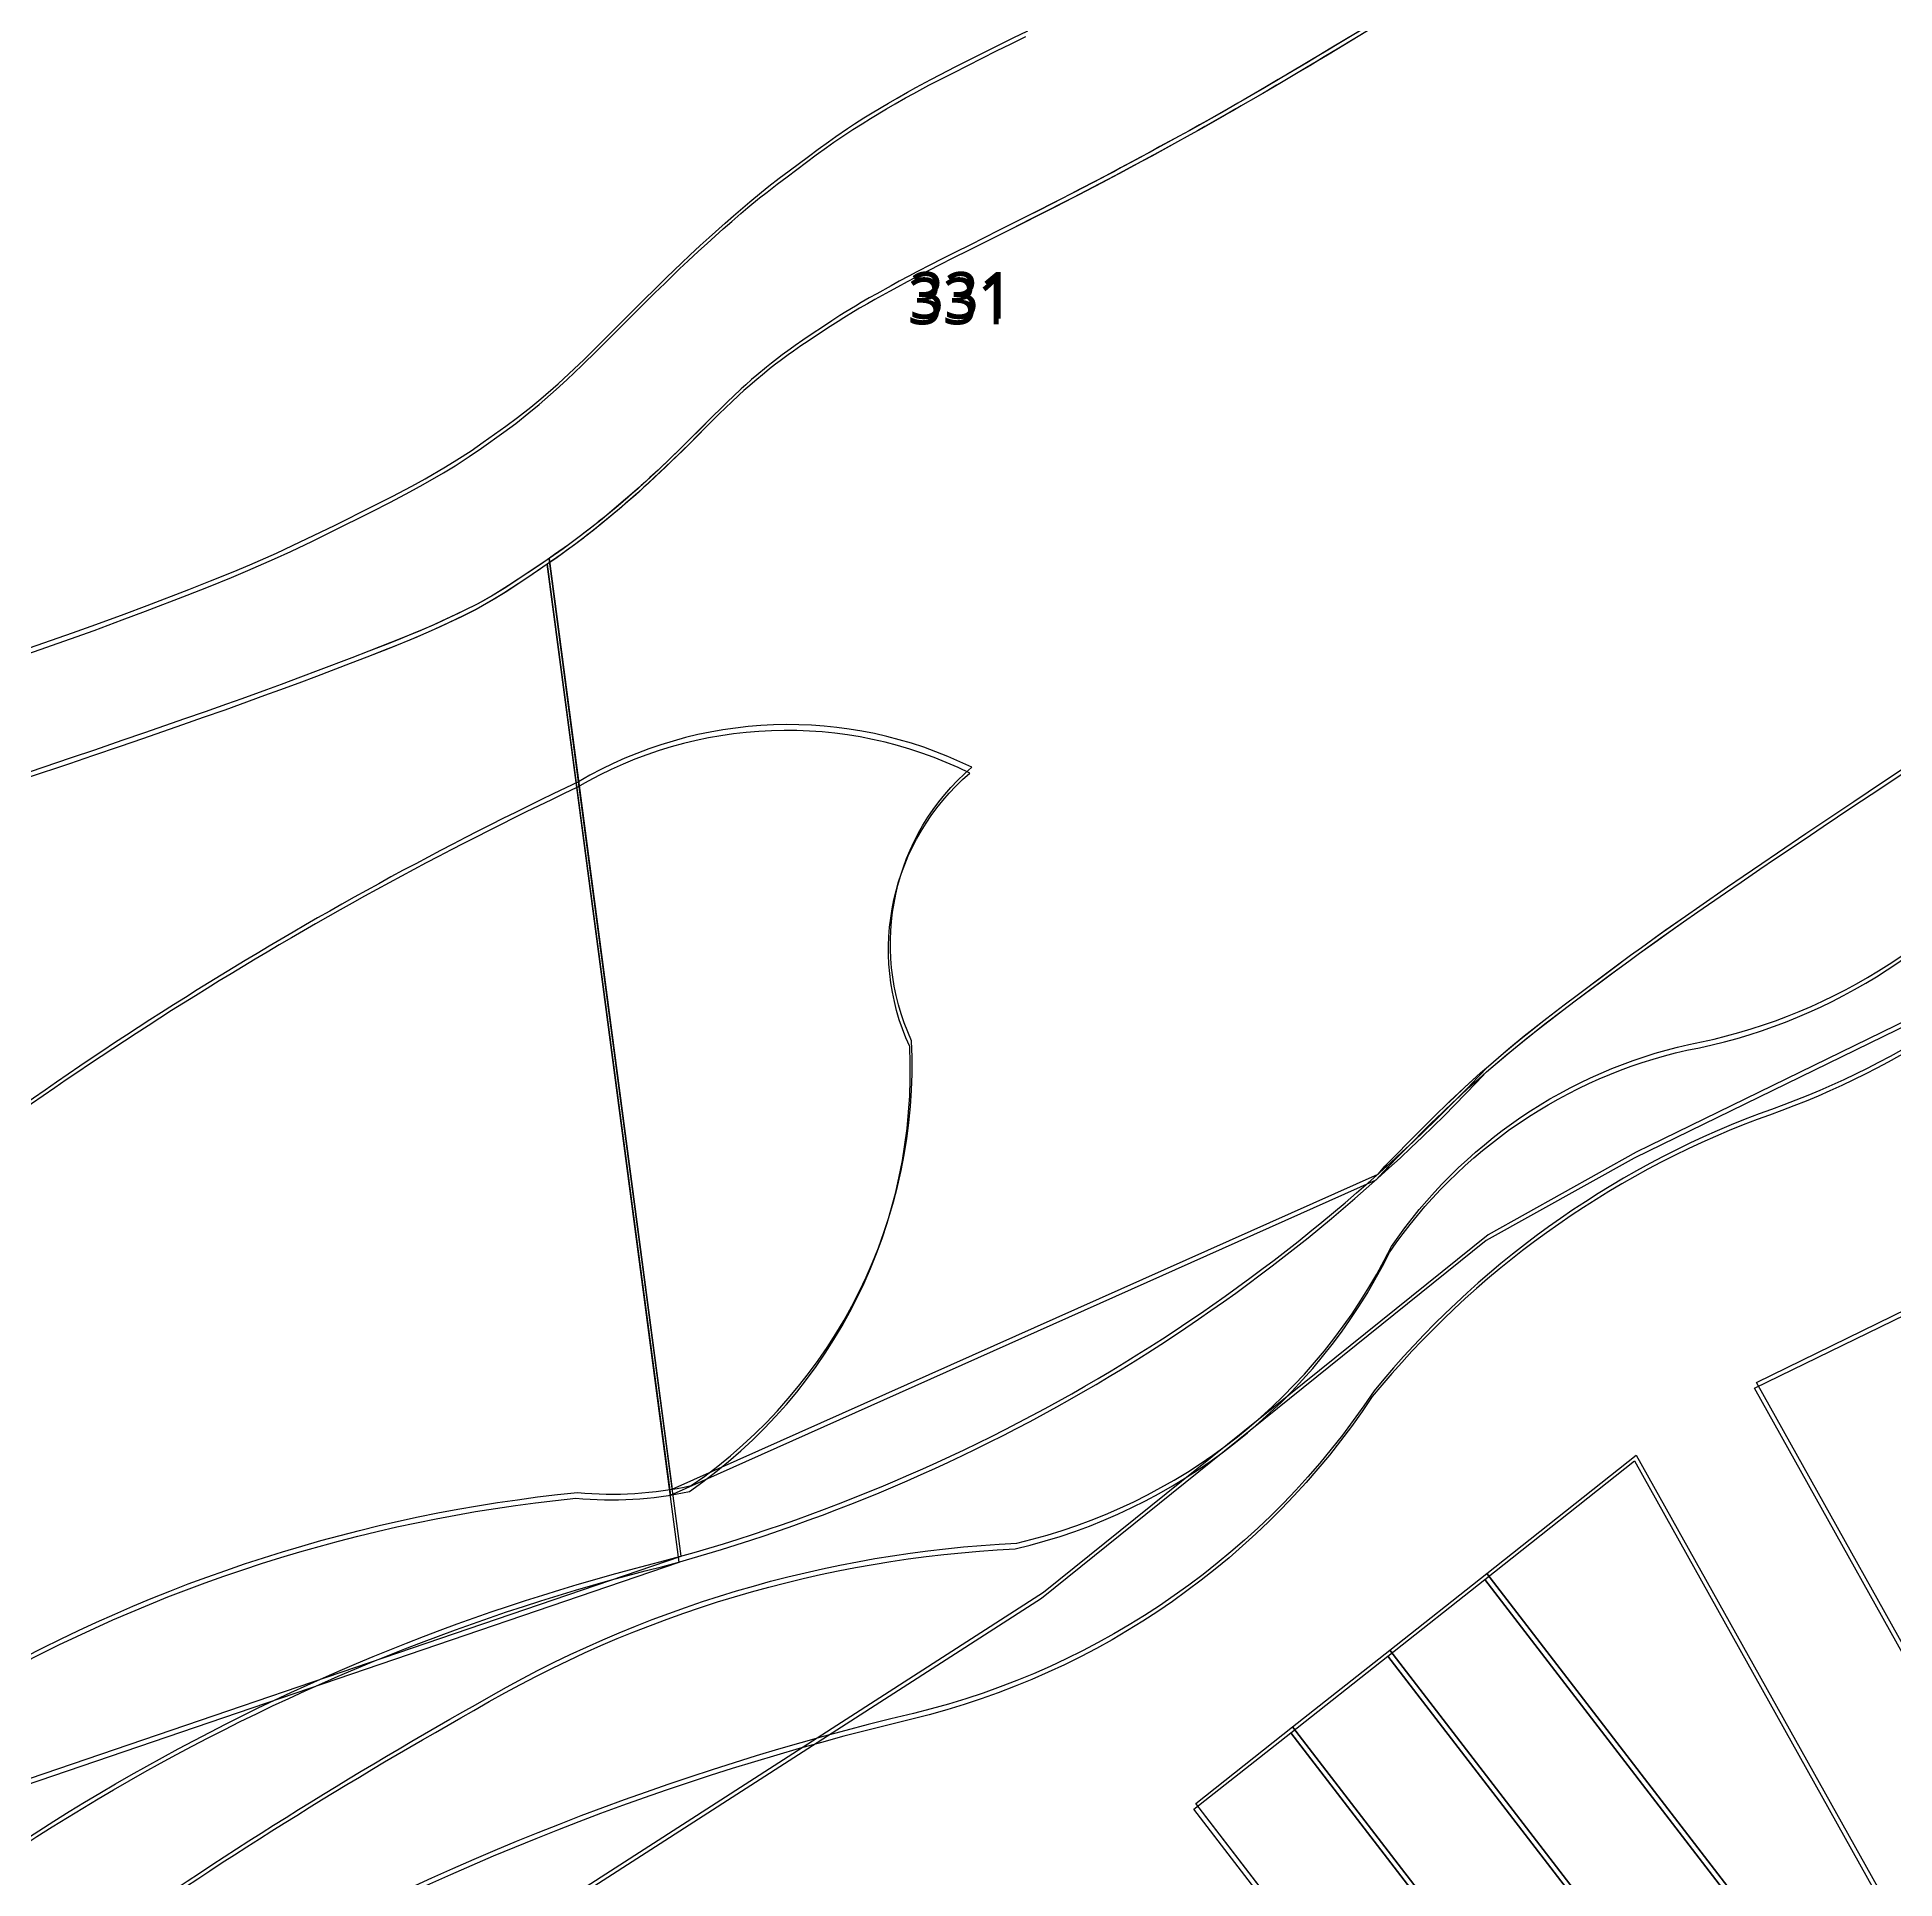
# Model space of a CAD drawing. Header units: metres. Extents: x -1097 to 1588, y -185 to 884.
# Drawn here: x 1215.1 to 1365.4, y 529.1 to 678.1 of the extents above; entities that cross this region are included whole.
import ezdxf

# ---------------------------------------------------------------- set-up
doc = ezdxf.new("R2010")
doc.units = ezdxf.units.M
for name, color, linetype in [('TERRENO', 188, 'Continuous'), ('TEXTO', 7, 'Continuous'), ('VISTA LEJOS', 7, 'Continuous')]:
    doc.layers.add(name, color=color, linetype=linetype)

msp = doc.modelspace()

# ---------------------------------------------------------------- linework, layer by layer
at = {"layer": 'TERRENO'}
for points in [[(819.42, 306.08, 0.154146), (865.2, 354.78, -0.264746), (939.19, 409.4, 0.126184), (1009.14, 440.83, 0.023351), (1019.7, 446.19, -0.201499), (1077.44, 445.72, 0.274025), (1160, 467.77, -0.097633), (1218.3, 522.43, -0.025758), (1250.44, 542.74, -0.121791), (1294.23, 555.82, 0.223923), (1324.52, 579.81, -0.189715), (1348.57, 596.17, 0.18602), (1376.09, 613.18, -0.224698), (1469.12, 654.69, 0.185508), (1499.57, 666.61, -0.210652), (1535.21, 677.62)], [(1382.23, 608.66, -0.123504), (1354.26, 590.57, 0.131502), (1323.12, 568.14, -0.188932), (1285.87, 542.04, 0.140743), (1182.73, 483.93, -0.023934), (1147.6, 451.62, -0.172337), (1062.84, 434.74, 0.171156), (940.6, 391.64, -0.066047), (912.92, 375.38, -0.066047)]]:
    msp.add_lwpolyline(points, format="xyb", dxfattribs=at)
msp.add_lwpolyline([(1214.37, 628.25), (1217.82, 629.46), (1219.73, 630.14), (1222.01, 630.98), (1223.89, 631.69), (1227.26, 632.98), (1229, 633.67), (1230.84, 634.41), (1232.18, 634.98), (1234.34, 635.93), (1235.64, 636.53), (1237.4, 637.36), (1239.02, 638.16), (1242.13, 639.71), (1243.7, 640.51), (1245.28, 641.35), (1246.36, 641.94), (1248, 642.89), (1248.93, 643.46), (1250.08, 644.21), (1251.07, 644.89), (1252.88, 646.18), (1253.84, 646.89), (1254.91, 647.73), (1255.73, 648.41), (1257.11, 649.62), (1257.98, 650.42), (1259.22, 651.6), (1260.41, 652.77), (1262.74, 655.1), (1263.91, 656.27), (1265.1, 657.44), (1265.89, 658.21), (1267.1, 659.38), (1267.78, 660.03), (1268.62, 660.81), (1269.33, 661.45), (1270.63, 662.62), (1271.31, 663.22), (1272.06, 663.87), (1272.62, 664.35), (1273.57, 665.13), (1274.17, 665.6), (1275, 666.25), (1275.8, 666.85), (1277.36, 668.02), (1278.15, 668.61), (1278.99, 669.22), (1279.58, 669.63), (1280.53, 670.28), (1281.1, 670.66), (1281.85, 671.13), (1282.53, 671.55), (1283.83, 672.33), (1284.54, 672.74), (1285.37, 673.22), (1286.05, 673.59), (1287.26, 674.24), (1288.06, 674.66), (1289.24, 675.26), (1290.41, 675.85), (1292.74, 677.02), (1293.92, 677.6), (1295.1, 678.19)], dxfattribs=at)
at = {"layer": 'TEXTO', "color": 141}
for points in [[(1322.74, 678.64), (1319.63, 676.77), (1317.67, 675.59), (1315.65, 674.4), (1314.26, 673.58), (1312.1, 672.33), (1310.85, 671.62), (1309.27, 670.72), (1308.15, 670.1), (1307.36, 669.66), (1305.28, 668.52), (1303.89, 667.77), (1302.31, 666.92), (1301.06, 666.26), (1298.9, 665.13), (1297.51, 664.42), (1295.49, 663.4), (1293.92, 662.61), (1292.74, 662.02), (1290.41, 660.85), (1289.24, 660.27), (1288.08, 659.68), (1287.3, 659.28), (1286.13, 658.67), (1285.49, 658.33), (1284.71, 657.92), (1284.06, 657.56), (1282.89, 656.91), (1282.29, 656.57), (1281.64, 656.2), (1281.17, 655.91), (1280.39, 655.44), (1279.91, 655.14), (1279.27, 654.72), (1278.66, 654.33), (1277.49, 653.55), (1276.9, 653.15), (1276.3, 652.73), (1275.88, 652.43), (1275.23, 651.96), (1274.86, 651.68), (1274.38, 651.3), (1273.97, 650.96), (1273.19, 650.31), (1272.77, 649.96), (1272.3, 649.54), (1271.92, 649.2), (1271.27, 648.59), (1270.86, 648.2), (1270.25, 647.6), (1269.66, 647.02), (1268.11, 645.46), (1267.12, 644.49), (1265.91, 643.31), (1264.56, 642.04), (1263.71, 641.26), (1262.92, 640.57), (1262.23, 639.98), (1260.67, 638.68), (1259.63, 637.85), (1258.82, 637.23), (1257.52, 636.28), (1256.38, 635.49), (1266.35, 560.17), (1323.44, 585.68), (1324, 586.31), (1325.03, 587.37), (1325.8, 588.16), (1327.87, 590.23), (1329.25, 591.57), (1330.79, 593.02), (1331.73, 593.86), (1332.37, 594.42), (1333.99, 595.8), (1335.27, 596.86), (1337.09, 598.3), (1338.5, 599.37), (1339.54, 600.16), (1342.31, 602.23), (1343.87, 603.38), (1344.74, 604.02), (1346.66, 605.4), (1348.3, 606.55), (1349.46, 607.36), (1351.7, 608.91), (1352.96, 609.78), (1354.47, 610.81), (1355.75, 611.68), (1358.05, 613.23), (1359.59, 614.27), (1361.92, 615.83), (1364.25, 617.38), (1368.91, 620.49)], [(546.73, 308.93), (1267.07, 554.76), (1258.78, 617.42), (1256.38, 635.49), (1255.6, 634.95), (1254.66, 634.32), (1253.11, 633.29), (1252, 632.6), (1250.63, 631.83), (1249.46, 631.24), (1247.3, 630.23), (1245.83, 629.59), (1243.6, 628.68), (1241.8, 627.98), (1240.44, 627.45), (1237.72, 626.42), (1236.29, 625.88), (1234.72, 625.29), (1233.53, 624.86), (1231.54, 624.14), (1230.3, 623.69), (1228.56, 623.08), (1226.9, 622.5), (1223.66, 621.37), (1221.84, 620.75), (1219.62, 619.99), (1217.74, 619.35), (1214.33, 618.2)]]:
    msp.add_lwpolyline(points, dxfattribs=at)
at = {"layer": 'VISTA LEJOS'}
for points in [[(820.42, 306.65, 0.15149), (865.2, 354.78, -0.264746), (939.19, 409.4, 0.126184), (1009.14, 440.83, 0.023351), (1019.7, 446.19, -0.201499), (1077.44, 445.72, 0.274025), (1160, 467.77, -0.097633), (1218.3, 522.43, -0.025758), (1250.44, 542.74, -0.121791), (1294.23, 555.82, 0.223923), (1324.52, 579.81, -0.189715), (1348.57, 596.17, 0.18602), (1376.09, 613.18, -0.224698), (1469.12, 654.69, 0.185508), (1499.57, 666.61, -0.210652), (1535.21, 677.62)], [(820.57, 307.12, 0.15149), (865.35, 355.25, -0.264746), (939.34, 409.87, 0.126184), (1009.29, 441.3, 0.023351), (1019.85, 446.66, -0.201499), (1077.59, 446.19, 0.274025), (1160.15, 468.24, -0.097633), (1218.45, 522.89, -0.025758), (1250.59, 543.21, -0.121791), (1294.38, 556.29, 0.223923), (1324.67, 580.28, -0.189715), (1348.73, 596.64, 0.18602), (1376.24, 613.65, -0.224698), (1469.27, 655.16, 0.185508), (1499.72, 667.08, -0.210652), (1535.36, 678.09)], [(1258.93, 617.89, 0.060059), (1197.62, 579.32, -0.066724), (1169.75, 551.72, -0.068862), (1141.81, 541.8, 0.309058), (1117.12, 508.88, 0.360792), (1171.57, 510.64, -0.212162), (1258.85, 560.39, 0.078018), (1268.04, 560.94, 0.25934), (1285.86, 596.93, -0.334965), (1290.72, 619.06, 0.2527), (1258.93, 617.89)], [(1258.78, 617.42, 0.060059), (1197.47, 578.85, -0.066724), (1169.59, 551.25, -0.068862), (1141.66, 541.33, 0.309058), (1116.97, 508.41, 0.360792), (1171.42, 510.17, -0.212162), (1258.7, 559.92, 0.078018), (1267.89, 560.47, 0.25934), (1285.71, 596.46, -0.334965), (1290.57, 618.59, 0.2527), (1258.78, 617.42)], [(1258.78, 617.42, 0.060059), (1197.47, 578.85, -0.066724), (1169.59, 551.25, -0.068862), (1141.66, 541.33, 0.309058), (1116.97, 508.41, 0.360792), (1171.42, 510.17, -0.212162), (1258.7, 559.92, 0.078018), (1267.89, 560.47, 0.25934), (1285.71, 596.46, -0.334965), (1290.57, 618.59, 0.2527), (1258.78, 617.42)], [(1382.23, 608.66, -0.123504), (1354.26, 590.57, 0.131502), (1323.12, 568.14, -0.188932), (1285.87, 542.04, 0.140743), (1182.73, 483.93, -0.023934), (1147.6, 451.62, -0.172337), (1062.84, 434.74, 0.122933), (972.63, 412.39, 0.109252)], [(1382.38, 609.13, -0.123504), (1354.41, 591.03, 0.131502), (1323.27, 568.61, -0.188932), (1286.02, 542.51, 0.140743), (1182.88, 484.4, -0.023934), (1147.75, 452.09, -0.172337), (1062.99, 435.21, 0.122933), (972.78, 412.86, 0.109252)], [(806.66, 405.54, -0.086025), (882.18, 436.88), (882.18, 436.88, -0.010546), (931, 444.01, 0.133734), (1015.35, 471.16, -0.227003), (1093.46, 481.84, 0.277088), (1185.72, 508.68, -0.137988), (1265.74, 554.4, 0.139508), (1332.37, 594.42)], [(806.66, 405.54, -0.086025), (882.18, 436.88), (882.18, 436.88, -0.010546), (931, 444.01, 0.133734), (1015.35, 471.16, -0.227003), (1093.46, 481.84, 0.277088), (1185.72, 508.68, -0.137988), (1265.74, 554.4, 0.139508), (1332.37, 594.42)], [(806.81, 406.01, -0.086025), (882.33, 437.35), (882.33, 437.35, -0.010546), (931.15, 444.48, 0.133734), (1015.5, 471.63, -0.227003), (1093.61, 482.31, 0.277088), (1185.87, 509.15, -0.137988), (1265.89, 554.87, 0.139508), (1332.52, 594.89)]]:
    msp.add_lwpolyline(points, format="xyb", dxfattribs=at)
for points in [[(1322.74, 678.64), (1320.41, 677.24), (1319.24, 676.54), (1318.06, 675.83), (1317.26, 675.36), (1316.05, 674.64), (1315.37, 674.24), (1314.54, 673.75), (1313.83, 673.33), (1312.53, 672.58), (1311.85, 672.19), (1311.1, 671.76), (1310.53, 671.44), (1309.58, 670.9), (1308.99, 670.57), (1308.15, 670.1), (1307.36, 669.66), (1305.8, 668.81), (1305, 668.37), (1304.17, 667.92), (1303.57, 667.6), (1302.62, 667.09), (1302.06, 666.78), (1301.31, 666.39), (1300.63, 666.03), (1299.33, 665.36), (1298.62, 664.99), (1297.78, 664.56), (1297.1, 664.22), (1295.89, 663.6), (1295.1, 663.2), (1293.92, 662.61), (1292.74, 662.02), (1290.41, 660.85), (1289.24, 660.27), (1288.08, 659.68), (1287.3, 659.28), (1286.13, 658.67), (1285.49, 658.33), (1284.71, 657.92), (1284.06, 657.56), (1282.89, 656.91), (1282.29, 656.57), (1281.64, 656.2), (1281.17, 655.91), (1280.39, 655.44), (1279.91, 655.14), (1279.27, 654.72), (1278.66, 654.33), (1277.49, 653.55), (1276.9, 653.15), (1276.3, 652.73), (1275.88, 652.43), (1275.23, 651.96), (1274.86, 651.68), (1274.38, 651.3), (1273.97, 650.96), (1273.19, 650.31), (1272.77, 649.96), (1272.3, 649.54), (1271.92, 649.2), (1271.27, 648.59), (1270.86, 648.2), (1270.25, 647.6), (1269.66, 647.02), (1268.49, 645.85), (1267.91, 645.27), (1267.32, 644.68), (1266.92, 644.29), (1266.31, 643.7), (1265.97, 643.37), (1265.56, 642.97), (1265.2, 642.64), (1264.55, 642.03), (1264.21, 641.72), (1263.84, 641.38), (1263.55, 641.12), (1263.08, 640.71), (1262.78, 640.45), (1262.36, 640.09), (1261.97, 639.76), (1261.19, 639.11), (1260.79, 638.78), (1260.37, 638.44), (1260.07, 638.2), (1259.6, 637.83), (1259.32, 637.61), (1258.94, 637.33), (1258.6, 637.07), (1257.95, 636.6), (1257.6, 636.34), (1257.18, 636.04), (1256.84, 635.8), (1256.23, 635.39), (1255.84, 635.12), (1255.25, 634.72), (1254.66, 634.32), (1253.49, 633.55), (1252.88, 633.15), (1252.22, 632.74), (1251.73, 632.45), (1250.91, 631.99), (1250.4, 631.71), (1249.69, 631.36), (1249.02, 631.04), (1247.73, 630.43), (1247, 630.1), (1246.13, 629.72), (1245.39, 629.41), (1244.05, 628.86), (1243.15, 628.5), (1241.8, 627.98), (1240.44, 627.45), (1237.72, 626.42), (1236.29, 625.88), (1234.72, 625.29), (1233.53, 624.86), (1231.54, 624.14), (1230.3, 623.69), (1228.56, 623.08), (1226.9, 622.5), (1223.66, 621.37), (1221.84, 620.75), (1219.62, 619.99), (1217.74, 619.35), (1214.33, 618.2)], [(1322.74, 678.64), (1320.41, 677.24), (1319.24, 676.54), (1318.06, 675.83), (1317.26, 675.36), (1316.05, 674.64), (1315.37, 674.24), (1314.54, 673.75), (1313.83, 673.33), (1312.53, 672.58), (1311.85, 672.19), (1311.1, 671.76), (1310.53, 671.44), (1309.58, 670.9), (1308.99, 670.57), (1308.15, 670.1), (1307.36, 669.66), (1305.8, 668.81), (1305, 668.37), (1304.17, 667.92), (1303.57, 667.6), (1302.62, 667.09), (1302.06, 666.78), (1301.31, 666.39), (1300.63, 666.03), (1299.33, 665.36), (1298.62, 664.99), (1297.78, 664.56), (1297.1, 664.22), (1295.89, 663.6), (1295.1, 663.2), (1293.92, 662.61), (1292.74, 662.02), (1290.41, 660.85), (1289.24, 660.27), (1288.08, 659.68), (1287.3, 659.28), (1286.13, 658.67), (1285.49, 658.33), (1284.71, 657.92), (1284.06, 657.56), (1282.89, 656.91), (1282.29, 656.57), (1281.64, 656.2), (1281.17, 655.91), (1280.39, 655.44), (1279.91, 655.14), (1279.27, 654.72), (1278.66, 654.33), (1277.49, 653.55), (1276.9, 653.15), (1276.3, 652.73), (1275.88, 652.43), (1275.23, 651.96), (1274.86, 651.68), (1274.38, 651.3), (1273.97, 650.96), (1273.19, 650.31), (1272.77, 649.96), (1272.3, 649.54), (1271.92, 649.2), (1271.27, 648.59), (1270.86, 648.2), (1270.25, 647.6), (1269.66, 647.02), (1268.49, 645.85), (1267.91, 645.27), (1267.32, 644.68), (1266.92, 644.29), (1266.31, 643.7), (1265.97, 643.37), (1265.56, 642.97), (1265.2, 642.64), (1264.55, 642.03), (1264.21, 641.72), (1263.84, 641.38), (1263.55, 641.12), (1263.08, 640.71), (1262.78, 640.45), (1262.36, 640.09), (1261.97, 639.76), (1261.19, 639.11), (1260.79, 638.78), (1260.37, 638.44), (1260.07, 638.2), (1259.6, 637.83), (1259.32, 637.61), (1258.94, 637.33), (1258.6, 637.07), (1257.95, 636.6), (1257.6, 636.34), (1257.18, 636.04), (1256.84, 635.8), (1256.23, 635.39), (1255.84, 635.12), (1255.25, 634.72), (1254.66, 634.32), (1253.49, 633.55), (1252.88, 633.15), (1252.22, 632.74), (1251.73, 632.45), (1250.91, 631.99), (1250.4, 631.71), (1249.69, 631.36), (1249.02, 631.04), (1247.73, 630.43), (1247, 630.1), (1246.13, 629.72), (1245.39, 629.41), (1244.05, 628.86), (1243.15, 628.5), (1241.8, 627.98), (1240.44, 627.45), (1237.72, 626.42), (1236.29, 625.88), (1234.72, 625.29), (1233.53, 624.86), (1231.54, 624.14), (1230.3, 623.69), (1228.56, 623.08), (1226.9, 622.5), (1223.66, 621.37), (1221.84, 620.75), (1219.62, 619.99), (1217.74, 619.35), (1214.33, 618.2)], [(1214.37, 628.25), (1217.82, 629.46), (1219.73, 630.14), (1222.01, 630.98), (1223.89, 631.69), (1227.26, 632.98), (1229, 633.67), (1230.84, 634.41), (1232.18, 634.98), (1234.34, 635.93), (1235.64, 636.53), (1237.4, 637.36), (1239.02, 638.16), (1242.13, 639.71), (1243.7, 640.51), (1245.28, 641.35), (1246.36, 641.94), (1248, 642.89), (1248.93, 643.46), (1250.08, 644.21), (1251.07, 644.89), (1252.88, 646.18), (1253.84, 646.89), (1254.91, 647.73), (1255.73, 648.41), (1257.11, 649.62), (1257.98, 650.42), (1259.22, 651.6), (1260.41, 652.77), (1262.74, 655.1), (1263.91, 656.27), (1265.1, 657.44), (1265.89, 658.21), (1267.1, 659.38), (1267.78, 660.03), (1268.62, 660.81), (1269.33, 661.45), (1270.63, 662.62), (1271.31, 663.22), (1272.06, 663.87), (1272.62, 664.35), (1273.57, 665.13), (1274.17, 665.6), (1275, 666.25), (1275.8, 666.85), (1277.36, 668.02), (1278.15, 668.61), (1278.99, 669.22), (1279.58, 669.63), (1280.53, 670.28), (1281.1, 670.66), (1281.85, 671.13), (1282.53, 671.55), (1283.83, 672.33), (1284.54, 672.74), (1285.37, 673.22), (1286.05, 673.59), (1287.26, 674.24), (1288.06, 674.66), (1289.24, 675.26), (1290.41, 675.85), (1292.74, 677.02), (1293.92, 677.6), (1295.1, 678.19)], [(1322.9, 679.11), (1320.56, 677.71), (1319.39, 677), (1318.21, 676.3), (1317.41, 675.82), (1316.2, 675.11), (1315.52, 674.71), (1314.69, 674.22), (1313.98, 673.8), (1312.68, 673.05), (1312, 672.66), (1311.25, 672.23), (1310.68, 671.91), (1309.73, 671.37), (1309.14, 671.04), (1308.3, 670.57), (1307.51, 670.13), (1305.95, 669.28), (1305.15, 668.84), (1304.32, 668.39), (1303.72, 668.07), (1302.77, 667.56), (1302.21, 667.25), (1301.46, 666.86), (1300.78, 666.5), (1299.48, 665.83), (1298.77, 665.46), (1297.93, 665.03), (1297.25, 664.68), (1296.04, 664.07), (1295.25, 663.67), (1294.07, 663.08), (1292.89, 662.49), (1290.56, 661.32), (1289.4, 660.74), (1288.23, 660.15), (1287.45, 659.75), (1286.29, 659.14), (1285.64, 658.8), (1284.86, 658.39), (1284.21, 658.03), (1283.05, 657.38), (1282.44, 657.04), (1281.79, 656.67), (1281.32, 656.38), (1280.54, 655.91), (1280.06, 655.61), (1279.42, 655.19), (1278.81, 654.79), (1277.65, 654.02), (1277.05, 653.62), (1276.45, 653.2), (1276.03, 652.9), (1275.38, 652.43), (1275.01, 652.15), (1274.53, 651.77), (1274.12, 651.43), (1273.34, 650.78), (1272.92, 650.43), (1272.45, 650.01), (1272.07, 649.67), (1271.42, 649.06), (1271.01, 648.67), (1270.4, 648.07), (1269.81, 647.49), (1268.64, 646.32), (1268.06, 645.74), (1267.47, 645.15), (1267.07, 644.76), (1266.47, 644.17), (1266.12, 643.84), (1265.71, 643.44), (1265.35, 643.11), (1264.7, 642.5), (1264.36, 642.19), (1263.99, 641.85), (1263.71, 641.59), (1263.23, 641.18), (1262.93, 640.92), (1262.52, 640.56), (1262.12, 640.23), (1261.34, 639.58), (1260.94, 639.25), (1260.52, 638.91), (1260.23, 638.67), (1259.75, 638.3), (1259.47, 638.08), (1259.09, 637.8), (1258.75, 637.54), (1258.1, 637.07), (1257.75, 636.81), (1257.33, 636.51), (1256.99, 636.27), (1256.39, 635.86), (1255.99, 635.58), (1255.4, 635.19), (1254.81, 634.79), (1253.64, 634.02), (1253.03, 633.62), (1252.37, 633.21), (1251.88, 632.92), (1251.06, 632.46), (1250.55, 632.18), (1249.84, 631.83), (1249.18, 631.51), (1247.88, 630.9), (1247.15, 630.57), (1246.28, 630.19), (1245.54, 629.88), (1244.2, 629.33), (1243.3, 628.97), (1241.95, 628.45), (1240.59, 627.92), (1237.87, 626.89), (1236.44, 626.35), (1234.87, 625.76), (1233.68, 625.33), (1231.69, 624.61), (1230.45, 624.16), (1228.71, 623.55), (1227.05, 622.97), (1223.81, 621.84), (1221.99, 621.22), (1219.77, 620.46), (1217.89, 619.82), (1214.48, 618.67)], [(1214.52, 628.72), (1217.98, 629.93), (1219.89, 630.61), (1222.16, 631.45), (1224.04, 632.16), (1227.41, 633.45), (1229.15, 634.14), (1230.99, 634.88), (1232.33, 635.45), (1234.49, 636.4), (1235.79, 637), (1237.55, 637.83), (1239.17, 638.63), (1242.28, 640.18), (1243.85, 640.98), (1245.43, 641.82), (1246.51, 642.41), (1248.15, 643.36), (1249.08, 643.93), (1250.23, 644.68), (1251.22, 645.36), (1253.03, 646.65), (1253.99, 647.36), (1255.06, 648.2), (1255.88, 648.88), (1257.26, 650.09), (1258.13, 650.89), (1259.37, 652.07), (1260.56, 653.24), (1262.89, 655.57), (1264.07, 656.74), (1265.25, 657.91), (1266.04, 658.68), (1267.25, 659.85), (1267.93, 660.5), (1268.77, 661.27), (1269.48, 661.92), (1270.78, 663.09), (1271.46, 663.69), (1272.21, 664.34), (1272.77, 664.82), (1273.72, 665.6), (1274.32, 666.07), (1275.15, 666.72), (1275.95, 667.32), (1277.51, 668.49), (1278.3, 669.08), (1279.14, 669.68), (1279.73, 670.1), (1280.68, 670.75), (1281.25, 671.12), (1282, 671.6), (1282.68, 672.02), (1283.98, 672.8), (1284.69, 673.21), (1285.52, 673.69), (1286.2, 674.06), (1287.41, 674.71), (1288.21, 675.13), (1289.39, 675.73), (1290.56, 676.32), (1292.89, 677.49), (1294.07, 678.07), (1295.25, 678.66)], [(1322.74, 678.64), (1319.63, 676.77), (1317.67, 675.59), (1315.65, 674.4), (1314.26, 673.58), (1312.1, 672.33), (1310.85, 671.62), (1309.27, 670.72), (1308.15, 670.1), (1307.36, 669.66), (1305.28, 668.52), (1303.89, 667.77), (1302.31, 666.92), (1301.06, 666.26), (1298.9, 665.13), (1297.51, 664.42), (1295.49, 663.4), (1293.92, 662.61), (1292.74, 662.02), (1290.41, 660.85), (1289.24, 660.27), (1288.08, 659.68), (1287.3, 659.28), (1286.13, 658.67), (1285.49, 658.33), (1284.71, 657.92), (1284.06, 657.56), (1282.89, 656.91), (1282.29, 656.57), (1281.64, 656.2), (1281.17, 655.91), (1280.39, 655.44), (1279.91, 655.14), (1279.27, 654.72), (1278.66, 654.33), (1277.49, 653.55), (1276.9, 653.15), (1276.3, 652.73), (1275.88, 652.43), (1275.23, 651.96), (1274.86, 651.68), (1274.38, 651.3), (1273.97, 650.96), (1273.19, 650.31), (1272.77, 649.96), (1272.3, 649.54), (1271.92, 649.2), (1271.27, 648.59), (1270.86, 648.2), (1270.25, 647.6), (1269.66, 647.02), (1268.11, 645.46), (1267.12, 644.49), (1265.91, 643.31), (1264.56, 642.04), (1263.71, 641.26), (1262.92, 640.57), (1262.23, 639.98), (1260.67, 638.68), (1259.63, 637.85), (1258.82, 637.23), (1257.52, 636.28), (1256.38, 635.49), (1266.35, 560.17), (1323.44, 585.68), (1324, 586.31), (1325.03, 587.37), (1325.8, 588.16), (1327.87, 590.23), (1329.25, 591.57), (1330.79, 593.02), (1331.73, 593.86), (1332.37, 594.42), (1333.99, 595.8), (1335.27, 596.86), (1337.09, 598.3), (1338.5, 599.37), (1339.54, 600.16), (1342.31, 602.23), (1343.87, 603.38), (1344.74, 604.02), (1346.66, 605.4), (1348.3, 606.55), (1349.46, 607.36), (1351.7, 608.91), (1352.96, 609.78), (1354.47, 610.81), (1355.75, 611.68), (1358.05, 613.23), (1359.59, 614.27), (1361.92, 615.83), (1364.25, 617.38), (1368.91, 620.49)], [(1322.9, 679.11), (1319.78, 677.24), (1317.82, 676.06), (1315.8, 674.87), (1314.41, 674.05), (1312.25, 672.8), (1311, 672.08), (1309.42, 671.19), (1308.3, 670.57), (1307.51, 670.13), (1305.43, 668.99), (1304.04, 668.24), (1302.46, 667.39), (1301.21, 666.73), (1299.05, 665.6), (1297.66, 664.89), (1295.64, 663.87), (1294.07, 663.08), (1292.89, 662.49), (1290.56, 661.32), (1289.4, 660.74), (1288.23, 660.15), (1287.45, 659.75), (1286.29, 659.14), (1285.64, 658.8), (1284.86, 658.39), (1284.21, 658.03), (1283.05, 657.38), (1282.44, 657.04), (1281.79, 656.67), (1281.32, 656.38), (1280.54, 655.91), (1280.06, 655.61), (1279.42, 655.19), (1278.81, 654.79), (1277.65, 654.02), (1277.05, 653.62), (1276.45, 653.2), (1276.03, 652.9), (1275.38, 652.43), (1275.01, 652.15), (1274.53, 651.77), (1274.12, 651.43), (1273.34, 650.78), (1272.92, 650.43), (1272.45, 650.01), (1272.07, 649.67), (1271.42, 649.06), (1271.01, 648.67), (1270.4, 648.07), (1269.81, 647.49), (1268.26, 645.93), (1267.27, 644.96), (1266.06, 643.78), (1264.71, 642.51), (1263.86, 641.73), (1263.07, 641.04), (1262.38, 640.45), (1260.82, 639.15), (1259.78, 638.32), (1258.97, 637.7), (1257.67, 636.75), (1256.54, 635.96), (1266.5, 560.64), (1323.59, 586.15), (1324.15, 586.78), (1325.18, 587.84), (1325.95, 588.63), (1328.03, 590.7), (1329.4, 592.04), (1330.94, 593.48), (1331.88, 594.33), (1332.52, 594.89), (1334.14, 596.27), (1335.42, 597.32), (1337.24, 598.76), (1338.65, 599.84), (1339.69, 600.63), (1342.46, 602.7), (1344.02, 603.85), (1344.89, 604.49), (1346.81, 605.87), (1348.45, 607.02), (1349.61, 607.83), (1351.85, 609.38), (1353.11, 610.25), (1354.62, 611.28), (1355.9, 612.15), (1358.2, 613.7), (1359.74, 614.74), (1362.07, 616.29), (1364.4, 617.85), (1369.06, 620.96)], [(1529.02, 677.98), (1344.46, 587.91)], [(1528.87, 677.51), (1344.31, 587.44)], [(546.89, 309.4), (1267.22, 555.23), (1258.93, 617.89), (1256.54, 635.96), (1255.75, 635.42), (1254.81, 634.79), (1253.26, 633.76), (1252.15, 633.07), (1250.78, 632.3), (1249.61, 631.71), (1247.45, 630.7), (1245.98, 630.06), (1243.75, 629.15), (1241.95, 628.45), (1240.59, 627.92), (1237.87, 626.89), (1236.44, 626.35), (1234.87, 625.76), (1233.68, 625.33), (1231.69, 624.61), (1230.45, 624.16), (1228.71, 623.55), (1227.05, 622.97), (1223.81, 621.84), (1221.99, 621.22), (1219.77, 620.46), (1217.89, 619.82), (1214.48, 618.67)], [(546.73, 308.93), (1267.07, 554.76), (1258.78, 617.42), (1256.38, 635.49), (1255.6, 634.95), (1254.66, 634.32), (1253.11, 633.29), (1252, 632.6), (1250.63, 631.83), (1249.46, 631.24), (1247.3, 630.23), (1245.83, 629.59), (1243.6, 628.68), (1241.8, 627.98), (1240.44, 627.45), (1237.72, 626.42), (1236.29, 625.88), (1234.72, 625.29), (1233.53, 624.86), (1231.54, 624.14), (1230.3, 623.69), (1228.56, 623.08), (1226.9, 622.5), (1223.66, 621.37), (1221.84, 620.75), (1219.62, 619.99), (1217.74, 619.35), (1214.33, 618.2)], [(1323.59, 586.15), (1323.9, 586.5), (1324.41, 587.05), (1325.18, 587.84), (1325.95, 588.63), (1327.51, 590.18), (1328.3, 590.97), (1329.13, 591.78), (1329.71, 592.33), (1330.63, 593.2), (1331.17, 593.7), (1331.88, 594.33), (1332.52, 594.89), (1333.73, 595.92), (1334.39, 596.48), (1335.16, 597.11), (1335.78, 597.61), (1336.88, 598.48), (1337.59, 599.03), (1338.65, 599.84), (1339.69, 600.63), (1341.77, 602.18), (1342.85, 602.99), (1344.02, 603.85), (1344.89, 604.49), (1346.33, 605.52), (1347.22, 606.16), (1348.45, 607.02), (1349.61, 607.83), (1351.85, 609.38), (1353.11, 610.25), (1354.62, 611.28), (1355.9, 612.15), (1358.2, 613.7), (1359.74, 614.74), (1362.07, 616.29), (1364.4, 617.85), (1369.06, 620.96)], [(1323.44, 585.68), (1323.75, 586.03), (1324.26, 586.58), (1325.03, 587.37), (1325.8, 588.16), (1327.36, 589.71), (1328.15, 590.5), (1328.98, 591.31), (1329.56, 591.86), (1330.48, 592.73), (1331.02, 593.23), (1331.73, 593.86), (1332.37, 594.42), (1333.58, 595.45), (1334.24, 596.01), (1335.01, 596.64), (1335.63, 597.14), (1336.73, 598.01), (1337.44, 598.56), (1338.5, 599.37), (1339.54, 600.16), (1341.62, 601.71), (1342.7, 602.52), (1343.87, 603.38), (1344.74, 604.02), (1346.18, 605.05), (1347.07, 605.69), (1348.3, 606.55), (1349.46, 607.36), (1351.7, 608.91), (1352.96, 609.78), (1354.47, 610.81), (1355.75, 611.68), (1358.05, 613.23), (1359.59, 614.27), (1361.92, 615.83), (1364.25, 617.38), (1368.91, 620.49)], [(1323.44, 585.68), (1323.75, 586.03), (1324.26, 586.58), (1325.03, 587.37), (1325.8, 588.16), (1327.36, 589.71), (1328.15, 590.5), (1328.98, 591.31), (1329.56, 591.86), (1330.48, 592.73), (1331.02, 593.23), (1331.73, 593.86), (1332.37, 594.42), (1333.58, 595.45), (1334.24, 596.01), (1335.01, 596.64), (1335.63, 597.14), (1336.73, 598.01), (1337.44, 598.56), (1338.5, 599.37), (1339.54, 600.16), (1341.62, 601.71), (1342.7, 602.52), (1343.87, 603.38), (1344.74, 604.02), (1346.18, 605.05), (1347.07, 605.69), (1348.3, 606.55), (1349.46, 607.36), (1351.7, 608.91), (1352.96, 609.78), (1354.47, 610.81), (1355.75, 611.68), (1358.05, 613.23), (1359.59, 614.27), (1361.92, 615.83), (1364.25, 617.38), (1368.91, 620.49)], [(1344.46, 587.91), (1332.49, 581.23)], [(1344.31, 587.44), (1332.34, 580.76)], [(1332.34, 580.76), (1296.38, 551.81)], [(1332.49, 581.23), (1296.54, 552.28)], [(1354.04, 568.83), (1366.29, 574.79)], [(1354.19, 569.29), (1366.44, 575.26)], [(1371.01, 538.45), (1354.04, 568.83)], [(1371.16, 538.92), (1354.19, 569.29)], [(1332.22, 553.35), (1344.32, 562.94)], [(1332.38, 553.82), (1344.47, 563.41)], [(1344.32, 562.94), (1364.34, 527.1)], [(1344.47, 563.41), (1364.49, 527.57)], [(1324.38, 547.15), (1332.22, 553.35)], [(1324.53, 547.62), (1332.38, 553.82)], [(1356.85, 521.34), (1332.22, 553.35)], [(1332.22, 553.35), (1332.22, 553.35)], [(1332.22, 553.35), (1356.85, 521.34)], [(1357, 521.81), (1332.38, 553.82)], [(1332.38, 553.82), (1332.38, 553.82)], [(1332.38, 553.82), (1357, 521.81)], [(1296.38, 551.81), (1184.62, 479.89)], [(1296.54, 552.28), (1184.77, 480.36)], [(1316.53, 540.95), (1324.38, 547.15)], [(1316.68, 541.42), (1324.53, 547.62)], [(1348.93, 515.24), (1324.38, 547.15)], [(1324.38, 547.15), (1324.38, 547.15)], [(1324.38, 547.15), (1348.93, 515.24)], [(1349.08, 515.71), (1324.53, 547.62)], [(1324.53, 547.62), (1324.53, 547.62)], [(1324.53, 547.62), (1349.08, 515.71)], [(1308.68, 534.75), (1316.53, 540.95)], [(1308.84, 535.22), (1316.68, 541.42)], [(1341, 509.14), (1316.53, 540.95)], [(1316.53, 540.95), (1316.53, 540.95)], [(1316.53, 540.95), (1341, 509.14)], [(1341.15, 509.61), (1316.68, 541.42)], [(1316.68, 541.42), (1316.68, 541.42)], [(1316.68, 541.42), (1341.15, 509.61)], [(1333.22, 503.52), (1308.84, 535.22)], [(1308.84, 535.22), (1308.84, 535.22)], [(1315.73, 526.26), (1308.84, 535.22)], [(1333.07, 503.05), (1308.68, 534.75)], [(1308.68, 534.75), (1308.68, 534.75)], [(1315.58, 525.79), (1308.68, 534.75)]]:
    msp.add_lwpolyline(points, dxfattribs=at)

# ---------------------------------------------------------------- texts
at = {"layer": 'VISTA LEJOS', "char_height": 0.2, "attachment_point": 1}
for insert in [(1285.55, 658.67), (1285.55, 658.67), (1285.7, 659.14)]:
    msp.add_mtext('\\fOpen Sans|i0|b0;\\H3.77032;331', dxfattribs=dict(at, insert=insert))

doc.saveas('drawing.dxf')
